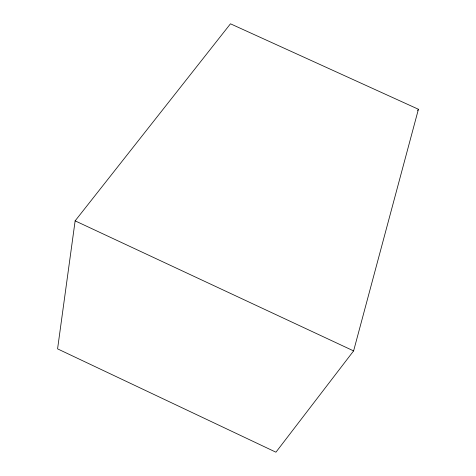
<?xml version="1.0" encoding="UTF-8"?>
<svg xmlns="http://www.w3.org/2000/svg" width="476" height="476" viewBox="0 0 476 476"><rect width="100%" height="100%" fill="white"/><g stroke="black" fill="none" stroke-linecap="round" stroke-linejoin="round"><path stroke-width="0.71" d="M75.131 220.858L57.578 348.866L275.931 452.2L353.608 350.907L418.422 109.266L230.473 23.8L75.131 220.858L353.608 350.907M417.66 110.539L418.422 109.266"/></g></svg>
